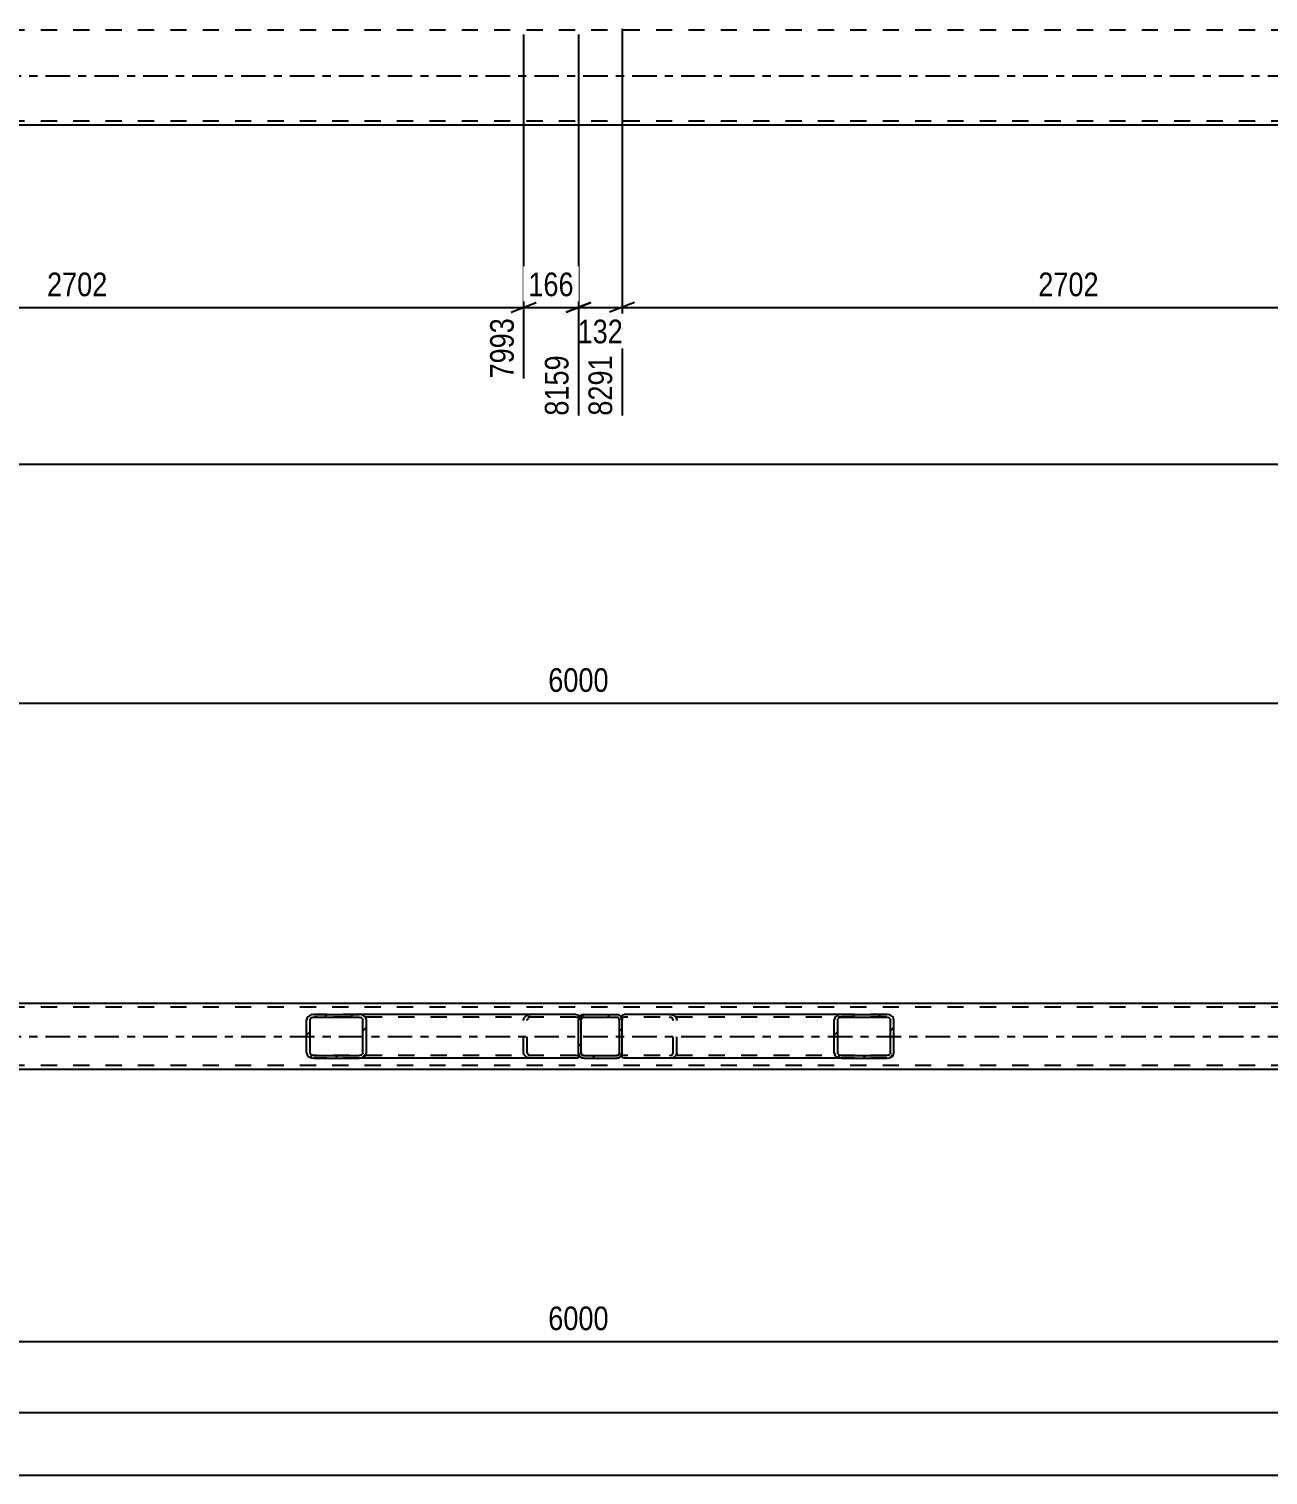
# Model space of a CAD drawing. Header units: millimetres. Extents: x -82 to 1107, y -663 to 178.
# Drawn here: x 194.4 to 344.4, y -297 to -121.9 of the extents above; entities that cross this region are included whole.
import ezdxf

# ---------------------------------------------------------------- set-up
doc = ezdxf.new("R2010")
doc.units = ezdxf.units.MM
doc.linetypes.add('DXK_LINE_DOT2', pattern=[3.9198, 1.9599, -1.9599])
doc.linetypes.add('DXK_LINE_DOT3', pattern=[5.9187, 2.979, -0.9799, 0.9799, -0.9799])
doc.styles.add('Arial Narrow', font='ARIALN.TTF', dxfattribs={"height": 0.2})

# ---------------------------------------------------------------- blocks, each defined once
blk = doc.blocks.new('Part-348431369-1497 - 1390')
at = {"color": 7, "linetype": 'DXK_LINE_DOT2'}
for p, q in [((942.54, -122.08), (12.9, -122.08)), ((942.54, -133.12), (12.9, -133.12))]:
    blk.add_line(p, q, dxfattribs=at)
at = {"color": 7, "linetype": 'DXK_LINE_DOT3'}
blk.add_line((12.9, -127.6), (942.54, -127.6), dxfattribs=at)
at = {"color": 2, "linetype": 'Continuous'}
blk.add_line((377.05, -133.6), (150.05, -133.6), dxfattribs=at)
blk = doc.blocks.new('Part-348431369-4200 - 4134')
at = {"linetype": 'Continuous'}
h = blk.add_hatch(dxfattribs=at)
h.set_pattern_fill('', scale=0.7, style=0, pattern_type=0)
h.set_pattern_definition([(45, (298.5578, -246.4969), (-1.57154, 1.57154), [])])
h.paths.add_polyline_path([(298.22, -246.55), (298.56, -246.5), (298.84, -246.36), (299.03, -246.15), (299.1, -245.91), (299.1, -241.91), (299.03, -241.66), (298.84, -241.45), (298.56, -241.31), (298.22, -241.27), (292.73, -241.27), (292.39, -241.31), (292.11, -241.45), (291.92, -241.66), (291.85, -241.91), (291.85, -245.91), (291.92, -246.15), (292.11, -246.36), (292.39, -246.5), (292.73, -246.55)])
h.paths.add_polyline_path([(292.56, -246.2), (292.42, -246.13), (292.32, -246.03), (292.29, -245.91), (292.29, -241.91), (292.32, -241.78), (292.42, -241.68), (292.56, -241.61), (292.73, -241.59), (298.22, -241.59), (298.39, -241.61), (298.53, -241.68), (298.63, -241.78), (298.66, -241.91), (298.66, -245.91), (298.63, -246.03), (298.53, -246.13), (298.39, -246.2), (298.22, -246.23), (292.73, -246.23)])
at = {"color": 2, "linetype": 'Continuous'}
for p, q in [((266.18, -241.3), (266.44, -241.27)), ((266.18, -241.3), (266.18, -241.91)), ((292.73, -241.27), (266.44, -241.27)), ((292.73, -241.27), (292.39, -241.31)), ((292.56, -241.61), (292.73, -241.59)), ((292.73, -241.27), (298.22, -241.27)), ((292.73, -241.59), (298.22, -241.59)), ((298.56, -241.31), (298.22, -241.27)), ((298.22, -241.59), (298.39, -241.61)), ((291.92, -241.66), (291.85, -241.91)), ((291.85, -245.91), (291.85, -241.91)), ((292.29, -241.91), (292.32, -241.78)), ((292.29, -245.91), (292.29, -241.91)), ((298.63, -241.78), (298.66, -241.91)), ((298.66, -245.91), (298.66, -241.91)), ((299.1, -241.91), (299.03, -241.66)), ((299.1, -245.91), (299.1, -241.91)), ((266.18, -246.5), (266.18, -245.91)), ((266.18, -246.51), (266.18, -246.5)), ((266.44, -246.55), (266.18, -246.51)), ((292.73, -246.55), (266.44, -246.55)), ((291.85, -245.91), (291.92, -246.15)), ((292.32, -246.03), (292.29, -245.91)), ((292.39, -246.5), (292.73, -246.55)), ((292.73, -246.23), (292.56, -246.2)), ((292.73, -246.23), (298.22, -246.23)), ((292.73, -246.55), (298.22, -246.55)), ((298.39, -246.2), (298.22, -246.23)), ((298.22, -246.55), (298.56, -246.5)), ((298.66, -245.91), (298.63, -246.03)), ((299.03, -246.15), (299.1, -245.91))]:
    blk.add_line(p, q, dxfattribs=at)
at = {"color": 7, "linetype": 'DXK_LINE_DOT2'}
for p, q in [((266.18, -241.3), (266.18, -241.65)), ((266.27, -241.61), (266.18, -241.65)), ((266.44, -241.59), (266.27, -241.61)), ((298.22, -241.59), (266.44, -241.59)), ((271.93, -241.27), (272.26, -241.31)), ((272.1, -241.61), (271.93, -241.59)), ((298.22, -241.27), (292.73, -241.27)), ((266.18, -246.36), (266.18, -241.91)), ((272.37, -241.91), (272.33, -241.78)), ((272.37, -245.91), (272.37, -241.91)), ((272.74, -241.66), (272.81, -241.91)), ((272.81, -245.91), (272.81, -241.91)), ((266.18, -246.16), (266.27, -246.2)), ((266.27, -246.2), (266.44, -246.23)), ((298.22, -246.23), (266.44, -246.23)), ((271.93, -246.23), (272.1, -246.2)), ((272.26, -246.5), (271.93, -246.55)), ((272.33, -246.03), (272.37, -245.91)), ((272.81, -245.91), (272.74, -246.15)), ((298.22, -246.55), (292.73, -246.55))]:
    blk.add_line(p, q, dxfattribs=at)
for centre, radius, start, end in [((272, -242), 0.401, 32.4104, 75.4453), ((272.06, -242.09), 0.802, 32.4104, 75.4453), ((272, -245.81), 0.401, 284.5547, 327.5896), ((272.06, -245.72), 0.802, 284.5547, 327.5896)]:
    blk.add_arc(centre, radius, start, end, dxfattribs=at)
at = {"color": 2, "linetype": 'Continuous'}
for centre, radius, start, end in [((292.6, -242.09), 0.802, 104.5547, 147.5896), ((292.66, -242), 0.401, 104.5547, 147.5896), ((298.29, -242), 0.401, 32.4104, 75.4453), ((298.36, -242.09), 0.802, 32.4104, 75.4453), ((292.6, -245.72), 0.802, 212.4104, 255.4453), ((292.66, -245.81), 0.401, 212.4104, 255.4453), ((298.29, -245.81), 0.401, 284.5547, 327.5896), ((298.36, -245.72), 0.802, 284.5547, 327.5896)]:
    blk.add_arc(centre, radius, start, end, dxfattribs=at)
blk = doc.blocks.new('Part-348431369-4258 - 4134')
at = {"linetype": 'Continuous'}
h = blk.add_hatch(dxfattribs=at)
h.set_pattern_fill('', scale=0.7, style=0, pattern_type=0)
h.set_pattern_definition([(45, (234.686, -246.4969), (-1.57154, 1.57154), [])])
h.paths.add_polyline_path([(234.35, -246.55), (234.69, -246.5), (234.97, -246.36), (235.16, -246.15), (235.23, -245.91), (235.23, -241.91), (235.16, -241.66), (234.97, -241.45), (234.69, -241.31), (234.35, -241.27), (228.86, -241.27), (228.52, -241.31), (228.24, -241.45), (228.05, -241.66), (227.98, -241.91), (227.98, -245.91), (228.05, -246.15), (228.24, -246.36), (228.52, -246.5), (228.86, -246.55)])
h.paths.add_polyline_path([(228.69, -246.2), (228.55, -246.13), (228.45, -246.03), (228.42, -245.91), (228.42, -241.91), (228.45, -241.78), (228.55, -241.68), (228.69, -241.61), (228.86, -241.59), (234.35, -241.59), (234.52, -241.61), (234.66, -241.68), (234.76, -241.78), (234.79, -241.91), (234.79, -245.91), (234.76, -246.03), (234.66, -246.13), (234.52, -246.2), (234.35, -246.23), (228.86, -246.23)])
at = {"color": 2, "linetype": 'Continuous'}
for p, q in [((228.86, -241.27), (228.52, -241.31)), ((228.69, -241.61), (228.86, -241.59)), ((228.86, -241.27), (234.35, -241.27)), ((228.86, -241.59), (234.35, -241.59)), ((260.64, -241.27), (234.35, -241.27)), ((234.69, -241.31), (234.35, -241.27)), ((234.35, -241.59), (234.52, -241.61)), ((260.64, -241.27), (260.9, -241.3)), ((260.9, -241.3), (260.9, -241.31)), ((260.9, -241.31), (260.9, -241.45)), ((260.9, -241.45), (260.9, -241.91)), ((228.05, -241.66), (227.98, -241.91)), ((227.98, -245.91), (227.98, -241.91)), ((228.42, -241.91), (228.45, -241.78)), ((228.42, -245.91), (228.42, -241.91)), ((234.76, -241.78), (234.79, -241.91)), ((234.79, -245.91), (234.79, -241.91)), ((235.23, -241.91), (235.16, -241.66)), ((235.23, -245.91), (235.23, -241.91)), ((227.98, -245.91), (228.05, -246.15)), ((228.45, -246.03), (228.42, -245.91)), ((228.52, -246.5), (228.86, -246.55)), ((228.86, -246.23), (228.69, -246.2)), ((228.86, -246.23), (234.35, -246.23)), ((228.86, -246.55), (234.35, -246.55)), ((234.52, -246.2), (234.35, -246.23)), ((234.35, -246.55), (234.69, -246.5)), ((260.64, -246.55), (234.35, -246.55)), ((234.79, -245.91), (234.76, -246.03)), ((235.16, -246.15), (235.23, -245.91)), ((260.64, -246.55), (260.9, -246.51)), ((260.9, -246.51), (260.9, -245.91))]:
    blk.add_line(p, q, dxfattribs=at)
at = {"color": 7, "linetype": 'DXK_LINE_DOT2'}
for p, q in [((234.35, -241.27), (228.86, -241.27)), ((260.64, -241.59), (228.86, -241.59)), ((254.82, -241.31), (255.15, -241.27)), ((255.15, -241.59), (254.98, -241.61)), ((260.81, -241.61), (260.64, -241.59)), ((260.9, -241.65), (260.81, -241.61)), ((260.9, -241.3), (260.9, -241.3)), ((260.9, -241.45), (260.9, -241.65)), ((254.27, -241.91), (254.34, -241.66)), ((254.27, -245.91), (254.27, -241.91)), ((254.75, -241.78), (254.71, -241.91)), ((254.71, -245.91), (254.71, -241.91)), ((260.9, -245.91), (260.9, -241.66)), ((260.64, -246.23), (228.86, -246.23)), ((234.35, -246.55), (228.86, -246.55)), ((254.34, -246.15), (254.27, -245.91)), ((254.71, -245.91), (254.75, -246.03)), ((255.15, -246.55), (254.82, -246.5)), ((254.98, -246.2), (255.15, -246.23)), ((260.64, -246.23), (260.81, -246.2)), ((260.81, -246.2), (260.9, -246.16))]:
    blk.add_line(p, q, dxfattribs=at)
at = {"color": 2, "linetype": 'Continuous'}
for centre, radius, start, end in [((228.72, -242.09), 0.802, 104.5547, 147.5896), ((228.79, -242), 0.401, 104.5547, 147.5896), ((234.42, -242), 0.401, 32.4104, 75.4453), ((234.48, -242.09), 0.802, 32.4104, 75.4453), ((228.72, -245.72), 0.802, 212.4104, 255.4453), ((228.79, -245.81), 0.401, 212.4104, 255.4453), ((234.42, -245.81), 0.401, 284.5547, 327.5896), ((234.48, -245.72), 0.802, 284.5547, 327.5896)]:
    blk.add_arc(centre, radius, start, end, dxfattribs=at)
at = {"color": 7, "linetype": 'DXK_LINE_DOT2'}
for centre, radius, start, end in [((255.02, -242.09), 0.802, 104.5547, 147.5896), ((255.08, -242), 0.401, 104.5547, 147.5896), ((255.02, -245.72), 0.802, 212.4104, 255.4453), ((255.08, -245.81), 0.401, 212.4104, 255.4453)]:
    blk.add_arc(centre, radius, start, end, dxfattribs=at)
blk = doc.blocks.new('Part-348431369-4300 - 4134')
at = {"color": 2, "linetype": 'Continuous'}
for p, q in [((937.74, -239.91), (12.9, -239.91)), ((937.74, -247.91), (12.9, -247.91))]:
    blk.add_line(p, q, dxfattribs=at)
at = {"color": 7, "linetype": 'DXK_LINE_DOT2'}
for p, q in [((942.54, -240.39), (12.9, -240.39)), ((942.54, -247.43), (12.9, -247.43))]:
    blk.add_line(p, q, dxfattribs=at)
at = {"color": 7, "linetype": 'DXK_LINE_DOT3'}
blk.add_line((12.9, -243.91), (942.54, -243.91), dxfattribs=at)
blk = doc.blocks.new('Part-348431369-4425 - 4134')
at = {"linetype": 'Continuous'}
h = blk.add_hatch(dxfattribs=at)
h.set_pattern_fill('', scale=0.7, style=0, pattern_type=0)
h.set_pattern_definition([(45, (265.785, -246.4969), (-1.57154, 1.57154), [])])
h.paths.add_polyline_path([(265.54, -246.55), (265.79, -246.5), (265.99, -246.36), (266.13, -246.15), (266.18, -245.91), (266.18, -241.91), (266.13, -241.66), (265.99, -241.45), (265.79, -241.31), (265.54, -241.27), (261.54, -241.27), (261.3, -241.31), (261.09, -241.45), (260.95, -241.66), (260.9, -241.91), (260.9, -245.91), (260.95, -246.15), (261.09, -246.36), (261.3, -246.5), (261.54, -246.55)])
h.paths.add_polyline_path([(261.42, -246.2), (261.31, -246.13), (261.24, -246.03), (261.22, -245.91), (261.22, -241.91), (261.24, -241.78), (261.31, -241.68), (261.42, -241.61), (261.54, -241.59), (265.54, -241.59), (265.66, -241.61), (265.77, -241.68), (265.84, -241.78), (265.86, -241.91), (265.86, -245.91), (265.84, -246.03), (265.77, -246.13), (265.66, -246.2), (265.54, -246.23), (261.54, -246.23)])
at = {"color": 7, "linetype": 'DXK_LINE_DOT2'}
for p, q in [((261.3, -241.31), (261.54, -241.27)), ((261.54, -241.59), (261.42, -241.61)), ((261.54, -241.27), (265.54, -241.27)), ((261.54, -241.59), (265.54, -241.59)), ((265.54, -241.27), (265.79, -241.31)), ((265.66, -241.61), (265.54, -241.59)), ((260.9, -241.91), (260.95, -241.66)), ((260.9, -245.91), (260.9, -241.91)), ((261.24, -241.78), (261.22, -241.91)), ((261.22, -245.91), (261.22, -241.91)), ((265.86, -241.91), (265.84, -241.78)), ((265.86, -245.91), (265.86, -241.91)), ((266.13, -241.66), (266.18, -241.91)), ((266.18, -245.91), (266.18, -241.91)), ((260.95, -246.15), (260.9, -245.91)), ((261.22, -245.91), (261.24, -246.03)), ((261.54, -246.55), (261.3, -246.5)), ((261.42, -246.2), (261.54, -246.23)), ((261.54, -246.23), (265.54, -246.23)), ((261.54, -246.55), (265.54, -246.55)), ((265.54, -246.23), (265.66, -246.2)), ((265.79, -246.5), (265.54, -246.55)), ((265.84, -246.03), (265.86, -245.91)), ((266.18, -245.91), (266.13, -246.15))]:
    blk.add_line(p, q, dxfattribs=at)
at = {"color": 2, "linetype": 'Continuous'}
for p, q in [((261.54, -241.27), (261.3, -241.31)), ((261.42, -241.61), (261.54, -241.59)), ((261.54, -241.27), (265.54, -241.27)), ((261.54, -241.59), (265.54, -241.59)), ((265.79, -241.31), (265.54, -241.27)), ((265.54, -241.59), (265.66, -241.61)), ((260.95, -241.66), (260.9, -241.91)), ((260.9, -245.91), (260.9, -241.91)), ((261.22, -241.91), (261.24, -241.78)), ((261.22, -245.91), (261.22, -241.91)), ((265.84, -241.78), (265.86, -241.91)), ((265.86, -245.91), (265.86, -241.91)), ((266.18, -241.91), (266.13, -241.66)), ((266.18, -245.91), (266.18, -241.91)), ((260.9, -245.91), (260.95, -246.15)), ((261.24, -246.03), (261.22, -245.91)), ((261.3, -246.5), (261.54, -246.55)), ((261.54, -246.23), (261.42, -246.2)), ((261.54, -246.23), (265.54, -246.23)), ((261.54, -246.55), (265.54, -246.55)), ((265.66, -246.2), (265.54, -246.23)), ((265.54, -246.55), (265.79, -246.5)), ((265.86, -245.91), (265.84, -246.03)), ((266.13, -246.15), (266.18, -245.91))]:
    blk.add_line(p, q, dxfattribs=at)
at = {"color": 7, "linetype": 'DXK_LINE_DOT2'}
for centre, radius, start, end in [((261.54, -241.91), 0.64, 112.5, 157.5), ((261.54, -241.91), 0.32, 112.5, 157.5), ((265.54, -241.91), 0.32, 22.5, 67.5), ((265.54, -241.91), 0.64, 22.5, 67.5), ((261.54, -245.91), 0.64, 202.5, 247.5), ((261.54, -245.91), 0.32, 202.5, 247.5), ((265.54, -245.91), 0.32, 292.5, 337.5), ((265.54, -245.91), 0.64, 292.5, 337.5)]:
    blk.add_arc(centre, radius, start, end, dxfattribs=at)
at = {"color": 2, "linetype": 'Continuous'}
for centre, radius, start, end in [((261.54, -241.91), 0.64, 112.5, 157.5), ((261.54, -241.91), 0.32, 112.5, 157.5), ((265.54, -241.91), 0.32, 22.5, 67.5), ((265.54, -241.91), 0.64, 22.5, 67.5), ((261.54, -245.91), 0.64, 202.5, 247.5), ((261.54, -245.91), 0.32, 202.5, 247.5), ((265.54, -245.91), 0.32, 292.5, 337.5), ((265.54, -245.91), 0.64, 292.5, 337.5)]:
    blk.add_arc(centre, radius, start, end, dxfattribs=at)
blk = doc.blocks.new('StraightDimension-348431369-15554 - 1390')
at = {"color": 7, "linetype": 'Continuous'}
for p, q in [((146.18, -121.94), (146.18, -168.76)), ((254.27, -122.6), (254.27, -164.26)), ((147.68, -155.05), (144.68, -156.25)), ((146.18, -155.65), (254.27, -155.65)), ((252.77, -156.25), (255.77, -155.05))]:
    blk.add_line(p, q, dxfattribs=at)
at = {"color": 0}
blk.add_wipeout([(204.48, -154.9), (204.48, -150.7), (195.97, -150.7), (195.97, -154.9)], dxfattribs=at)
at = {"color": 0, "linetype": 'Continuous'}
blk.add_wipeout([(253.67, -156.35), (249.47, -156.35), (249.47, -164.86), (253.67, -164.86)], dxfattribs=at)
at = {"color": 3, "style": 'Arial Narrow'}
blk.add_text('2702', height=2.863, dxfattribs=at).set_placement((196.57, -154.3))
at = {"color": 3, "linetype": 'Continuous', "style": 'Arial Narrow'}
blk.add_text('7993', height=2.863, rotation=90.0002, dxfattribs=at).set_placement((253.07, -164.26))
blk = doc.blocks.new('StraightDimension-348431369-15551 - 1390')
at = {"color": 7, "linetype": 'Continuous'}
for p, q in [((266.18, -121.94), (266.18, -168.76)), ((374.27, -122.6), (374.27, -166.09)), ((267.68, -155.05), (264.68, -156.25)), ((266.18, -155.65), (374.27, -155.65)), ((372.77, -156.25), (375.77, -155.05))]:
    blk.add_line(p, q, dxfattribs=at)
at = {"color": 0}
blk.add_wipeout([(324.48, -154.9), (324.48, -150.7), (315.97, -150.7), (315.97, -154.9)], dxfattribs=at)
at = {"color": 0, "linetype": 'Continuous'}
blk.add_wipeout([(373.67, -156.35), (369.47, -156.35), (369.47, -166.69), (373.67, -166.69)], dxfattribs=at)
at = {"color": 3, "style": 'Arial Narrow'}
blk.add_text('2702', height=2.863, dxfattribs=at).set_placement((316.57, -154.3))
at = {"color": 3, "linetype": 'Continuous', "style": 'Arial Narrow'}
blk.add_text('10993', height=2.863, rotation=90.0002, dxfattribs=at).set_placement((373.07, -166.09))
blk = doc.blocks.new('StraightDimension-348431369-15552 - 1390')
at = {"color": 7, "linetype": 'Continuous'}
for p, q in [((266.18, -121.94), (266.18, -168.76)), ((260.9, -122.6), (260.9, -168.76)), ((259.4, -156.25), (262.4, -155.05)), ((260.9, -155.65), (266.18, -155.65)), ((267.68, -155.05), (264.68, -156.25))]:
    blk.add_line(p, q, dxfattribs=at)
at = {"color": 0}
blk.add_wipeout([(266.88, -160.6), (266.88, -156.4), (260.2, -156.4), (260.2, -160.6)], dxfattribs=at)
at = {"color": 0, "linetype": 'Continuous'}
blk.add_wipeout([(265.58, -160.85), (261.38, -160.85), (261.38, -169.36), (265.58, -169.36)], dxfattribs=at)
at = {"color": 3, "style": 'Arial Narrow'}
blk.add_text('132', height=2.863, dxfattribs=at).set_placement((260.8, -160))
at = {"color": 3, "linetype": 'Continuous', "style": 'Arial Narrow'}
blk.add_text('8291', height=2.863, rotation=90.0002, dxfattribs=at).set_placement((264.98, -168.76))
blk = doc.blocks.new('StraightDimension-348431369-15553 - 1390')
at = {"color": 7, "linetype": 'Continuous'}
for p, q in [((254.27, -122.6), (254.27, -164.26)), ((260.9, -122.6), (260.9, -168.76)), ((252.77, -156.25), (255.77, -155.05)), ((254.27, -155.65), (260.9, -155.65)), ((262.4, -155.05), (259.4, -156.25))]:
    blk.add_line(p, q, dxfattribs=at)
at = {"color": 0}
blk.add_wipeout([(260.93, -154.9), (260.93, -150.7), (254.24, -150.7), (254.24, -154.9)], dxfattribs=at)
at = {"color": 0, "linetype": 'Continuous'}
blk.add_wipeout([(260.3, -160.85), (256.1, -160.85), (256.1, -169.36), (260.3, -169.36)], dxfattribs=at)
at = {"color": 3, "style": 'Arial Narrow'}
blk.add_text('166', height=2.863, dxfattribs=at).set_placement((254.84, -154.3))
at = {"color": 3, "linetype": 'Continuous', "style": 'Arial Narrow'}
blk.add_text('8159', height=2.863, rotation=90.0002, dxfattribs=at).set_placement((259.7, -168.76))
blk = doc.blocks.new('StraightDimension-348431369-15899 - 1390')
at = {"color": 7, "linetype": 'Continuous'}
blk.add_line((-1, -174.65), (943.54, -174.65), dxfattribs=at)
blk = doc.blocks.new('StraightDimension-348431369-4551 - 4134')
at = {"color": 7, "linetype": 'Continuous'}
blk.add_line((-1, -297.02), (943.54, -297.02), dxfattribs=at)
blk = doc.blocks.new('StraightDimension-348431369-4562 - 4134')
at = {"color": 7, "linetype": 'Continuous'}
blk.add_line((0, -289.45), (942.54, -289.45), dxfattribs=at)
blk = doc.blocks.new('StraightDimension-348431369-17079 - 4134')
at = {"color": 7, "linetype": 'Continuous'}
for p, q in [((380.91, -236.6), (380.91, -193.11)), ((140.91, -227.85), (140.91, -194.94)), ((142.41, -202.95), (139.41, -204.15)), ((379.41, -204.15), (382.41, -202.95)), ((140.91, -203.55), (380.91, -203.55))]:
    blk.add_line(p, q, dxfattribs=at)
at = {"color": 0, "linetype": 'Continuous'}
blk.add_wipeout([(380.31, -192.51), (376.11, -192.51), (376.11, -202.85), (380.31, -202.85)], dxfattribs=at)
at = {"color": 0}
blk.add_wipeout([(265.17, -202.8), (265.17, -198.6), (256.65, -198.6), (256.65, -202.8)], dxfattribs=at)
at = {"color": 3, "linetype": 'Continuous', "style": 'Arial Narrow'}
blk.add_text('11159', height=2.863, rotation=90.0002, dxfattribs=at).set_placement((379.71, -202.25))
at = {"color": 3, "style": 'Arial Narrow'}
blk.add_text('6000', height=2.863, dxfattribs=at).set_placement((257.25, -202.2))
blk = doc.blocks.new('StraightDimension-348431369-17208 - 4134')
at = {"color": 7, "linetype": 'Continuous'}
for p, q in [((380.91, -248.91), (380.91, -283.23)), ((140.91, -254.22), (140.91, -283.23)), ((142.41, -280.23), (139.41, -281.43)), ((140.91, -280.83), (380.91, -280.83)), ((379.41, -281.43), (382.41, -280.23))]:
    blk.add_line(p, q, dxfattribs=at)
at = {"color": 0}
blk.add_wipeout([(265.17, -280.08), (265.17, -275.88), (256.65, -275.88), (256.65, -280.08)], dxfattribs=at)
at = {"color": 3, "style": 'Arial Narrow'}
blk.add_text('6000', height=2.863, dxfattribs=at).set_placement((257.25, -279.48))

msp = doc.modelspace()

# ---------------------------------------------------------------- block references
for name in ['Part-348431369-1497 - 1390', 'StraightDimension-348431369-17079 - 4134', 'Part-348431369-4300 - 4134', 'Part-348431369-4258 - 4134', 'Part-348431369-4425 - 4134', 'Part-348431369-4200 - 4134', 'StraightDimension-348431369-4551 - 4134']:
    msp.add_blockref(name, (0, 0))

# ---------------------------------------------------------------- next in the draw order: block references
for name in ['StraightDimension-348431369-15554 - 1390', 'StraightDimension-348431369-15551 - 1390', 'StraightDimension-348431369-4562 - 4134']:
    msp.add_blockref(name, (0, 0))

# ---------------------------------------------------------------- next in the draw order: block references
for name in ['StraightDimension-348431369-15552 - 1390', 'StraightDimension-348431369-17208 - 4134']:
    msp.add_blockref(name, (0, 0))

# ---------------------------------------------------------------- next in the draw order: block references
msp.add_blockref('StraightDimension-348431369-15553 - 1390', (0, 0))

# ---------------------------------------------------------------- next in the draw order: block references
msp.add_blockref('StraightDimension-348431369-15899 - 1390', (0, 0))

doc.saveas('drawing.dxf')
